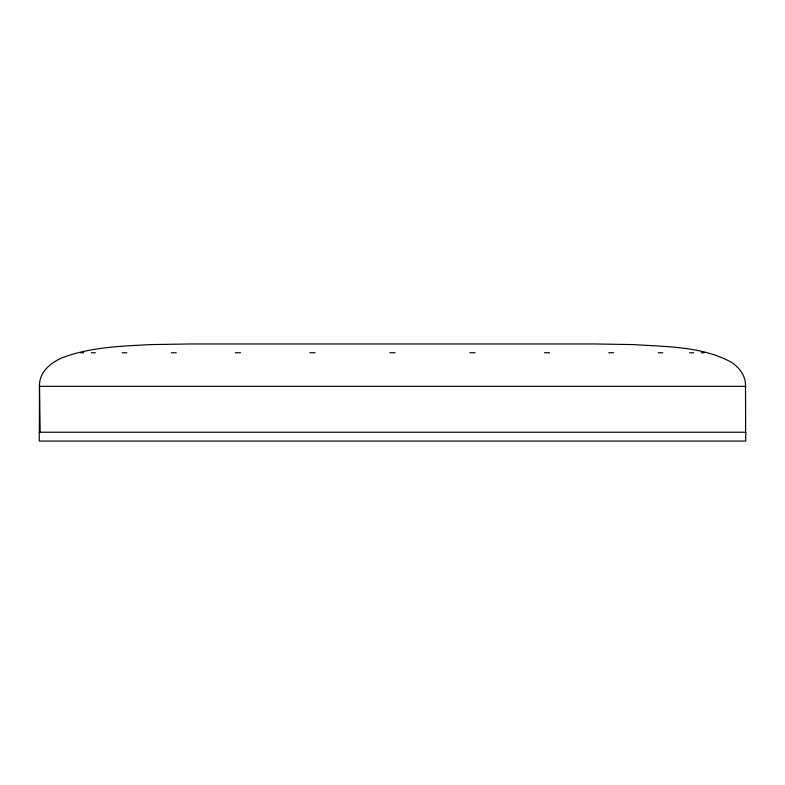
<?xml version="1.0" encoding="UTF-8"?>
<svg xmlns="http://www.w3.org/2000/svg" width="785" height="785" viewBox="0 0 785 785"><rect width="100%" height="100%" fill="white"/><g stroke="black" fill="none" stroke-linecap="round" stroke-linejoin="round"><path stroke-width="1.18" d="M39.358 432.241L39.486 386.318C38.848 372.473 50.672 362.503 62.427 357.705C90.609 347.019 121.253 346.136 151.024 344.595L190.451 343.967L594.549 343.967L633.976 344.595C666.367 346.842 701.152 346.195 730.57 361.816C739.127 366.997 745.976 375.917 745.514 386.318L745.642 432.241M80.767 352.759L83.661 352.759M91.296 352.759L95.397 352.759M122.166 352.759L126.895 352.759M171.307 352.759L176.252 352.759M235.304 352.759L240.573 352.759M309.859 352.759L315.138 352.759M389.86 352.759L395.14 352.759M469.862 352.759L475.141 352.759M544.427 352.759L549.696 352.759M608.748 352.759L613.693 352.759M658.105 352.759L662.834 352.759M689.603 352.759L693.705 352.759M701.339 352.759L704.233 352.759M39.25 386.318L745.75 386.318M39.486 386.318L40.182 432.241M745.75 432.241L39.25 432.241L39.25 441.072L745.75 441.072L745.75 432.241"/></g></svg>
